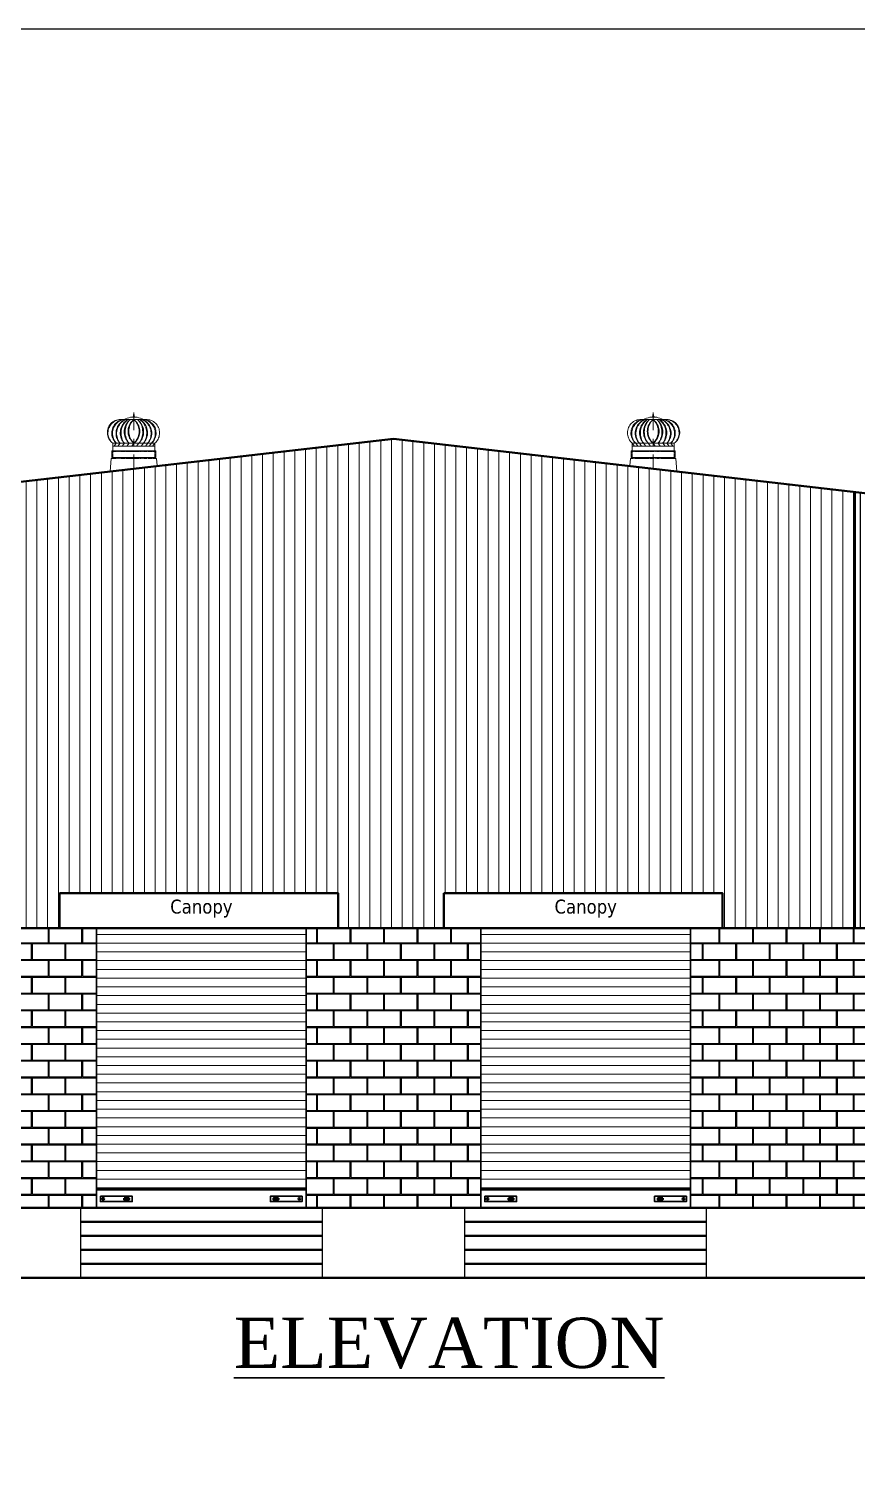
# Model space of a CAD drawing. Header units: metres. Extents: x 98347 to 98865, y -7394 to -7177.
# Drawn here: x 98545.4 to 98557.25, y -7314.23 to -7293.47 of the extents above; entities that cross this region are included whole.
import ezdxf

# ---------------------------------------------------------------- set-up
doc = ezdxf.new("R2010")
doc.units = ezdxf.units.M
doc.header["$LTSCALE"] = 0.5
doc.header["$MEASUREMENT"] = 0
doc.linetypes.add('DASHDOT', pattern=[1, 0.5, -0.25, 0, -0.25])
doc.layers.get('0').update_dxf_attribs({"color": 30, "lineweight": 40})
for name, color, linetype, lineweight in [('DIM', 5, 'Continuous', 25), ('HAT', 8, 'Continuous', 18), ('JSC-K-Text 2', 7, 'Continuous', 20), ('TEXT', 11, 'Continuous', 30), ('WINDOW', 3, 'Continuous', 30)]:
    doc.layers.add(name, color=color, linetype=linetype, lineweight=lineweight)
for name, color, linetype in [('JSC-1A-Thin', 254, 'Continuous'), ('JSC-F-Hatch', 250, 'Continuous'), ('LINE', 7, 'Continuous')]:
    doc.layers.add(name, color=color, linetype=linetype)
doc.styles.add('DIM', font='times.ttf')
doc.styles.add('JSC-Tahoma', font='tahoma.ttf')
pattern_1 = [(0, (72660.93519, 3280.62256), (0.239995887, 0.239995887), [0.4687419667, -0.011249807]), (0, (72660.6952, 3280.63381), (0.239995887, 0.239995887), [0.4687419667, -0.011249807]), (90, (72660.93519, 3280.62256), (-0.239995887, 0.239995887), [-0.251245694, 0.2287460797]), (90, (72660.92394, 3280.62256), (-0.239995887, 0.239995887), [-0.251245694, 0.2287460797])]

# ---------------------------------------------------------------- blocks, each defined once
blk = doc.blocks.new('VGSGGG')
at = {"layer": 'JSC-1A-Thin', "lineweight": 9, "extrusion": (-0.000697341, -0.000131776, 1)}
blk.add_line((93333.973, -4535.175, 0), (93333.983, -4535.274), dxfattribs=at)
at = {"layer": 'JSC-1A-Thin', "linetype": 'DASHDOT', "lineweight": 9, "extrusion": (-0.000697341, -0.000131776, 1), "elevation": -64.488}
blk.add_lwpolyline([(93333.626, -4534.527), (93333.626, -4535.327)], dxfattribs=at)
at = {"layer": 'JSC-1A-Thin', "lineweight": 9, "extrusion": (-0.000697341, -0.000131776, 1), "elevation": -64.488}
for points in [[(93333.327, -4534.965), (93333.312, -4534.954), (93333.299, -4534.94), (93333.286, -4534.926), (93333.276, -4534.911), (93333.266, -4534.894), (93333.259, -4534.878), (93333.254, -4534.859), (93333.25, -4534.84), (93333.248, -4534.821), (93333.248, -4534.802), (93333.25, -4534.783), (93333.254, -4534.765), (93333.259, -4534.747), (93333.267, -4534.73), (93333.276, -4534.714), (93333.287, -4534.698), (93333.3, -4534.683), (93333.313, -4534.671), (93333.328, -4534.659), (93333.343, -4534.65), (93333.361, -4534.641), (93333.378, -4534.634), (93333.397, -4534.629), (93333.415, -4534.626), (93333.434, -4534.625), (93333.453, -4534.626)], [(93333.326, -4534.966), (93333.312, -4534.954), (93333.299, -4534.939), (93333.288, -4534.924), (93333.278, -4534.908), (93333.27, -4534.89), (93333.265, -4534.873), (93333.26, -4534.855), (93333.257, -4534.836), (93333.257, -4534.817), (93333.258, -4534.798), (93333.261, -4534.779), (93333.266, -4534.76), (93333.272, -4534.743), (93333.281, -4534.725), (93333.291, -4534.709), (93333.302, -4534.695), (93333.315, -4534.681), (93333.329, -4534.668), (93333.345, -4534.656), (93333.361, -4534.647), (93333.378, -4534.64), (93333.396, -4534.633), (93333.415, -4534.629), (93333.433, -4534.627), (93333.452, -4534.626)], [(93333.489, -4534.626), (93333.47, -4534.628), (93333.451, -4534.633), (93333.433, -4534.639), (93333.416, -4534.647), (93333.4, -4534.656), (93333.385, -4534.668), (93333.37, -4534.68), (93333.357, -4534.694), (93333.345, -4534.708), (93333.336, -4534.725), (93333.327, -4534.742), (93333.32, -4534.76), (93333.315, -4534.778), (93333.312, -4534.797), (93333.311, -4534.816), (93333.312, -4534.835), (93333.314, -4534.853), (93333.318, -4534.872), (93333.324, -4534.89), (93333.332, -4534.907), (93333.341, -4534.924), (93333.351, -4534.939), (93333.364, -4534.954), (93333.378, -4534.966), (93333.365, -4534.951), (93333.353, -4534.935), (93333.343, -4534.918), (93333.336, -4534.9), (93333.329, -4534.881), (93333.324, -4534.862), (93333.322, -4534.842), (93333.322, -4534.821), (93333.323, -4534.802), (93333.326, -4534.783), (93333.332, -4534.763), (93333.339, -4534.745), (93333.347, -4534.727), (93333.358, -4534.71), (93333.37, -4534.695), (93333.384, -4534.68), (93333.398, -4534.666), (93333.414, -4534.655), (93333.432, -4534.645), (93333.45, -4534.637), (93333.468, -4534.631), (93333.488, -4534.627)], [(93333.431, -4534.966), (93333.418, -4534.952), (93333.406, -4534.936), (93333.395, -4534.918), (93333.387, -4534.9), (93333.38, -4534.882), (93333.375, -4534.862), (93333.372, -4534.842), (93333.372, -4534.823), (93333.372, -4534.802), (93333.375, -4534.782), (93333.38, -4534.763), (93333.387, -4534.744), (93333.395, -4534.726), (93333.405, -4534.709), (93333.418, -4534.693), (93333.431, -4534.678), (93333.445, -4534.664), (93333.461, -4534.652), (93333.478, -4534.642), (93333.496, -4534.633), (93333.515, -4534.627)], [(93333.431, -4534.965), (93333.419, -4534.949), (93333.409, -4534.933), (93333.399, -4534.915), (93333.392, -4534.896), (93333.387, -4534.875), (93333.383, -4534.855), (93333.381, -4534.836), (93333.381, -4534.815), (93333.383, -4534.794), (93333.387, -4534.775), (93333.393, -4534.755), (93333.401, -4534.736), (93333.41, -4534.719), (93333.421, -4534.701), (93333.433, -4534.685), (93333.447, -4534.671), (93333.463, -4534.657), (93333.479, -4534.645), (93333.497, -4534.635), (93333.515, -4534.626)], [(93333.489, -4534.966), (93333.477, -4534.951), (93333.465, -4534.933), (93333.456, -4534.915), (93333.447, -4534.896), (93333.441, -4534.875), (93333.437, -4534.855), (93333.433, -4534.835), (93333.433, -4534.815), (93333.434, -4534.793), (93333.437, -4534.773), (93333.442, -4534.753), (93333.45, -4534.733), (93333.458, -4534.714), (93333.468, -4534.696), (93333.481, -4534.679), (93333.494, -4534.664), (93333.51, -4534.65), (93333.525, -4534.637), (93333.543, -4534.625)], [(93333.492, -4534.966), (93333.48, -4534.949), (93333.47, -4534.93), (93333.461, -4534.911), (93333.455, -4534.89), (93333.45, -4534.87), (93333.446, -4534.848), (93333.445, -4534.827), (93333.445, -4534.806), (93333.447, -4534.785), (93333.451, -4534.765), (93333.457, -4534.744), (93333.465, -4534.724), (93333.475, -4534.705), (93333.485, -4534.687), (93333.498, -4534.67), (93333.512, -4534.654), (93333.527, -4534.639), (93333.543, -4534.625)], [(93333.799, -4534.626), (93333.453, -4534.626)], [(93333.485, -4534.626), (93333.507, -4534.616), (93333.531, -4534.607), (93333.554, -4534.6), (93333.577, -4534.595), (93333.602, -4534.592), (93333.626, -4534.591), (93333.65, -4534.592), (93333.675, -4534.595), (93333.698, -4534.6), (93333.722, -4534.607), (93333.745, -4534.616), (93333.767, -4534.626)], [(93333.558, -4534.967), (93333.544, -4534.952), (93333.532, -4534.936), (93333.521, -4534.919), (93333.511, -4534.901), (93333.503, -4534.882), (93333.497, -4534.863), (93333.493, -4534.843), (93333.489, -4534.823), (93333.489, -4534.802), (93333.489, -4534.782), (93333.493, -4534.762), (93333.498, -4534.742), (93333.504, -4534.723), (93333.512, -4534.704), (93333.523, -4534.687), (93333.533, -4534.67), (93333.547, -4534.654), (93333.561, -4534.639), (93333.577, -4534.626)], [(93333.559, -4534.966), (93333.546, -4534.949), (93333.534, -4534.93), (93333.524, -4534.91), (93333.516, -4534.89), (93333.51, -4534.869), (93333.505, -4534.847), (93333.502, -4534.825), (93333.502, -4534.803), (93333.503, -4534.781), (93333.506, -4534.76), (93333.511, -4534.737), (93333.518, -4534.717), (93333.526, -4534.697), (93333.537, -4534.677), (93333.548, -4534.659), (93333.562, -4534.641), (93333.577, -4534.625)], [(93333.63, -4534.965), (93333.615, -4534.953), (93333.601, -4534.939), (93333.588, -4534.925), (93333.577, -4534.909), (93333.567, -4534.891), (93333.558, -4534.873), (93333.552, -4534.855), (93333.548, -4534.836), (93333.544, -4534.816), (93333.544, -4534.796), (93333.544, -4534.776), (93333.548, -4534.757), (93333.552, -4534.737), (93333.558, -4534.719), (93333.566, -4534.701), (93333.575, -4534.684), (93333.586, -4534.668), (93333.599, -4534.653), (93333.613, -4534.639), (93333.629, -4534.626)], [(93333.63, -4534.966), (93333.615, -4534.951), (93333.602, -4534.935), (93333.589, -4534.917), (93333.579, -4534.899), (93333.57, -4534.88), (93333.564, -4534.859), (93333.558, -4534.838), (93333.556, -4534.817), (93333.555, -4534.796), (93333.556, -4534.775), (93333.558, -4534.754), (93333.564, -4534.733), (93333.57, -4534.713), (93333.579, -4534.693), (93333.589, -4534.675), (93333.602, -4534.657), (93333.615, -4534.641), (93333.63, -4534.626)], [(93333.638, -4534.583), (93333.615, -4534.583), (93333.615, -4534.591), (93333.638, -4534.591), (93333.638, -4534.583)], [(93333.631, -4534.554), (93333.622, -4534.554)], [(93333.622, -4534.554), (93333.622, -4534.583)], [(93333.627, -4534.626), (93333.642, -4534.639), (93333.656, -4534.653), (93333.669, -4534.668), (93333.68, -4534.684), (93333.69, -4534.701), (93333.698, -4534.719), (93333.704, -4534.737), (93333.708, -4534.757), (93333.711, -4534.776), (93333.712, -4534.796), (93333.711, -4534.816), (93333.708, -4534.836), (93333.703, -4534.855), (93333.697, -4534.873), (93333.689, -4534.891), (93333.679, -4534.909), (93333.668, -4534.925), (93333.655, -4534.939), (93333.641, -4534.953), (93333.625, -4534.965)], [(93333.626, -4534.626), (93333.642, -4534.641), (93333.655, -4534.657), (93333.667, -4534.675), (93333.677, -4534.693), (93333.686, -4534.713), (93333.693, -4534.733), (93333.698, -4534.754), (93333.701, -4534.775), (93333.702, -4534.796), (93333.701, -4534.817), (93333.698, -4534.838), (93333.693, -4534.859), (93333.686, -4534.88), (93333.677, -4534.899), (93333.667, -4534.917), (93333.655, -4534.935), (93333.642, -4534.951), (93333.626, -4534.966)], [(93333.631, -4534.554), (93333.631, -4534.583)], [(93333.679, -4534.626), (93333.694, -4534.639), (93333.709, -4534.654), (93333.722, -4534.67), (93333.733, -4534.687), (93333.743, -4534.704), (93333.751, -4534.723), (93333.758, -4534.742), (93333.763, -4534.762), (93333.766, -4534.782), (93333.767, -4534.802), (93333.766, -4534.823), (93333.763, -4534.843), (93333.759, -4534.863), (93333.753, -4534.882), (93333.744, -4534.901), (93333.735, -4534.919), (93333.723, -4534.936), (93333.711, -4534.952), (93333.697, -4534.967)], [(93333.679, -4534.625), (93333.694, -4534.641), (93333.708, -4534.659), (93333.72, -4534.677), (93333.73, -4534.697), (93333.739, -4534.717), (93333.745, -4534.737), (93333.751, -4534.76), (93333.753, -4534.781), (93333.755, -4534.803), (93333.754, -4534.825), (93333.751, -4534.847), (93333.747, -4534.869), (93333.74, -4534.89), (93333.732, -4534.91), (93333.722, -4534.93), (93333.711, -4534.949), (93333.697, -4534.966)], [(93333.713, -4534.625), (93333.73, -4534.637), (93333.746, -4534.65), (93333.761, -4534.664), (93333.775, -4534.679), (93333.787, -4534.696), (93333.797, -4534.714), (93333.806, -4534.733), (93333.813, -4534.753), (93333.818, -4534.773), (93333.822, -4534.793), (93333.823, -4534.815), (93333.822, -4534.835), (93333.82, -4534.855), (93333.815, -4534.875), (93333.809, -4534.896), (93333.8, -4534.915), (93333.79, -4534.933), (93333.779, -4534.951), (93333.766, -4534.966)], [(93333.713, -4534.625), (93333.729, -4534.639), (93333.744, -4534.654), (93333.758, -4534.67), (93333.77, -4534.687), (93333.781, -4534.705), (93333.79, -4534.724), (93333.799, -4534.744), (93333.805, -4534.765), (93333.808, -4534.785), (93333.811, -4534.806), (93333.811, -4534.827), (93333.81, -4534.848), (93333.806, -4534.87), (93333.801, -4534.89), (93333.794, -4534.911), (93333.786, -4534.93), (93333.776, -4534.949), (93333.763, -4534.966)], [(93333.74, -4534.626), (93333.759, -4534.635), (93333.776, -4534.645), (93333.793, -4534.657), (93333.808, -4534.671), (93333.822, -4534.685), (93333.834, -4534.701), (93333.845, -4534.719), (93333.855, -4534.736), (93333.862, -4534.755), (93333.868, -4534.775), (93333.872, -4534.794), (93333.875, -4534.815), (93333.875, -4534.836), (93333.872, -4534.855), (93333.869, -4534.875), (93333.863, -4534.896), (93333.857, -4534.915), (93333.847, -4534.933), (93333.836, -4534.949), (93333.824, -4534.965)], [(93333.74, -4534.627), (93333.759, -4534.633), (93333.778, -4534.642), (93333.794, -4534.652), (93333.811, -4534.664), (93333.825, -4534.678), (93333.838, -4534.693), (93333.851, -4534.709), (93333.861, -4534.726), (93333.869, -4534.744), (93333.876, -4534.763), (93333.88, -4534.782), (93333.884, -4534.802), (93333.884, -4534.823), (93333.884, -4534.842), (93333.88, -4534.862), (93333.876, -4534.882), (93333.869, -4534.9), (93333.86, -4534.918), (93333.85, -4534.936), (93333.838, -4534.952), (93333.824, -4534.966)], [(93333.767, -4534.626), (93333.786, -4534.628), (93333.805, -4534.633), (93333.823, -4534.639), (93333.84, -4534.647), (93333.857, -4534.656), (93333.872, -4534.668), (93333.886, -4534.68), (93333.899, -4534.694), (93333.912, -4534.708), (93333.921, -4534.725), (93333.93, -4534.742), (93333.936, -4534.76), (93333.941, -4534.778), (93333.944, -4534.797), (93333.945, -4534.816), (93333.945, -4534.835), (93333.943, -4534.853), (93333.939, -4534.872), (93333.932, -4534.89), (93333.924, -4534.907), (93333.916, -4534.924), (93333.905, -4534.939), (93333.893, -4534.954), (93333.878, -4534.966)], [(93333.767, -4534.627), (93333.787, -4534.631), (93333.805, -4534.637), (93333.824, -4534.645), (93333.841, -4534.655), (93333.857, -4534.666), (93333.872, -4534.68), (93333.886, -4534.695), (93333.897, -4534.71), (93333.908, -4534.727), (93333.917, -4534.745), (93333.924, -4534.763), (93333.93, -4534.783), (93333.932, -4534.802), (93333.934, -4534.821), (93333.933, -4534.842), (93333.931, -4534.862), (93333.926, -4534.881), (93333.92, -4534.9), (93333.912, -4534.918), (93333.903, -4534.935), (93333.891, -4534.951), (93333.878, -4534.966)], [(93333.799, -4534.626), (93333.818, -4534.627), (93333.836, -4534.629), (93333.856, -4534.633), (93333.873, -4534.64), (93333.891, -4534.647), (93333.907, -4534.656), (93333.923, -4534.668), (93333.937, -4534.681), (93333.95, -4534.695), (93333.961, -4534.709), (93333.971, -4534.725), (93333.98, -4534.743), (93333.987, -4534.76), (93333.991, -4534.779), (93333.994, -4534.798), (93333.995, -4534.817), (93333.995, -4534.836), (93333.991, -4534.855), (93333.987, -4534.873), (93333.981, -4534.89), (93333.973, -4534.908), (93333.964, -4534.924), (93333.953, -4534.939), (93333.94, -4534.954), (93333.926, -4534.966)], [(93333.941, -4535.075), (93333.312, -4535.075)], [(93333.312, -4535.17), (93333.941, -4535.17), (93333.941, -4535.075)], [(93333.312, -4535.17), (93333.312, -4535.075)], [(93333.926, -4534.966), (93333.326, -4534.966)], [(93333.326, -4535.075), (93333.326, -4534.966)], [(93333.926, -4535.009), (93333.326, -4535.009)], [(93333.328, -4535.085), (93333.326, -4535.085)], [(93333.326, -4535.085), (93333.326, -4535.087)], [(93333.326, -4535.088), (93333.326, -4535.089)], [(93333.326, -4535.091), (93333.326, -4535.092)], [(93333.326, -4535.093), (93333.326, -4535.095)], [(93333.326, -4535.095), (93333.326, -4535.098)], [(93333.326, -4535.099), (93333.326, -4535.1)], [(93333.326, -4535.101), (93333.326, -4535.103)], [(93333.326, -4535.103), (93333.326, -4535.106)], [(93333.326, -4535.107), (93333.326, -4535.108)], [(93333.326, -4535.11), (93333.326, -4535.111)], [(93333.326, -4535.112), (93333.326, -4535.114)], [(93333.326, -4535.115), (93333.326, -4535.117)], [(93333.326, -4535.118), (93333.326, -4535.119)], [(93333.326, -4535.12), (93333.326, -4535.122)], [(93333.326, -4535.122), (93333.326, -4535.125)], [(93333.326, -4535.126), (93333.326, -4535.127)], [(93333.326, -4535.128), (93333.326, -4535.13)], [(93333.326, -4535.13), (93333.326, -4535.133)], [(93333.326, -4535.134), (93333.326, -4535.136)], [(93333.326, -4535.137), (93333.326, -4535.138)], [(93333.326, -4535.139), (93333.326, -4535.141)], [(93333.326, -4535.141), (93333.326, -4535.144)], [(93333.326, -4535.145), (93333.326, -4535.146)], [(93333.326, -4535.147), (93333.326, -4535.149)], [(93333.326, -4535.149), (93333.326, -4535.152)], [(93333.326, -4535.153), (93333.326, -4535.155)], [(93333.326, -4535.156), (93333.326, -4535.157)], [(93333.326, -4535.158), (93333.326, -4535.16)], [(93333.33, -4535.085), (93333.328, -4535.085)], [(93333.332, -4535.085), (93333.331, -4535.085)], [(93333.336, -4535.085), (93333.333, -4535.085)], [(93333.338, -4535.085), (93333.337, -4535.085)], [(93333.341, -4535.085), (93333.339, -4535.085)], [(93333.343, -4535.085), (93333.341, -4535.085)], [(93333.376, -4534.966), (93333.345, -4535.009)], [(93333.347, -4535.085), (93333.345, -4535.085)], [(93333.349, -4535.085), (93333.347, -4535.085)], [(93333.351, -4535.085), (93333.35, -4535.085)], [(93333.355, -4535.085), (93333.352, -4535.085)], [(93333.357, -4535.085), (93333.355, -4535.085)], [(93333.36, -4535.085), (93333.358, -4535.085)], [(93333.363, -4535.085), (93333.36, -4535.085)], [(93333.366, -4535.085), (93333.364, -4535.085)], [(93333.368, -4535.085), (93333.366, -4535.085)], [(93333.37, -4535.085), (93333.369, -4535.085)], [(93333.374, -4535.085), (93333.372, -4535.085)], [(93333.376, -4535.085), (93333.374, -4535.085)], [(93333.378, -4535.085), (93333.377, -4535.085)], [(93333.382, -4535.085), (93333.379, -4535.085)], [(93333.385, -4535.085), (93333.383, -4535.085)], [(93333.387, -4535.085), (93333.385, -4535.085)], [(93333.39, -4535.085), (93333.388, -4535.085)], [(93333.393, -4535.085), (93333.391, -4535.085)], [(93333.395, -4535.085), (93333.393, -4535.085)], [(93333.397, -4535.085), (93333.396, -4535.085)], [(93333.401, -4535.085), (93333.398, -4535.085)], [(93333.431, -4534.966), (93333.399, -4535.009)], [(93333.404, -4535.085), (93333.401, -4535.085)], [(93333.406, -4535.085), (93333.404, -4535.085)], [(93333.409, -4535.085), (93333.407, -4535.085)], [(93333.412, -4535.085), (93333.41, -4535.085)], [(93333.414, -4535.085), (93333.412, -4535.085)], [(93333.416, -4535.085), (93333.415, -4535.085)], [(93333.42, -4535.085), (93333.418, -4535.085)], [(93333.422, -4535.085), (93333.42, -4535.085)], [(93333.424, -4535.085), (93333.423, -4535.085)], [(93333.428, -4535.085), (93333.427, -4535.085)], [(93333.431, -4535.085), (93333.429, -4535.085)], [(93333.433, -4535.085), (93333.431, -4535.085)], [(93333.436, -4535.085), (93333.434, -4535.085)], [(93333.439, -4535.085), (93333.437, -4535.085)], [(93333.441, -4535.085), (93333.439, -4535.085)], [(93333.443, -4535.085), (93333.442, -4535.085)], [(93333.447, -4535.085), (93333.445, -4535.085)], [(93333.45, -4535.085), (93333.447, -4535.085)], [(93333.452, -4535.085), (93333.45, -4535.085)], [(93333.455, -4535.085), (93333.453, -4535.085)], [(93333.458, -4535.085), (93333.456, -4535.085)], [(93333.491, -4534.966), (93333.458, -4535.009)], [(93333.46, -4535.085), (93333.458, -4535.085)], [(93333.463, -4535.085), (93333.461, -4535.085)], [(93333.466, -4535.085), (93333.464, -4535.085)], [(93333.468, -4535.085), (93333.466, -4535.085)], [(93333.47, -4535.085), (93333.469, -4535.085)], [(93333.474, -4535.085), (93333.473, -4535.085)], [(93333.477, -4535.085), (93333.475, -4535.085)], [(93333.479, -4535.085), (93333.477, -4535.085)], [(93333.482, -4535.085), (93333.48, -4535.085)], [(93333.485, -4535.085), (93333.483, -4535.085)], [(93333.487, -4535.085), (93333.485, -4535.085)], [(93333.489, -4535.085), (93333.488, -4535.085)], [(93333.493, -4535.085), (93333.491, -4535.085)], [(93333.496, -4535.085), (93333.493, -4535.085)], [(93333.498, -4535.085), (93333.496, -4535.085)], [(93333.501, -4535.085), (93333.5, -4535.085)], [(93333.504, -4535.085), (93333.502, -4535.085)], [(93333.506, -4535.085), (93333.504, -4535.085)], [(93333.509, -4535.085), (93333.507, -4535.085)], [(93333.512, -4535.085), (93333.51, -4535.085)], [(93333.514, -4535.085), (93333.512, -4535.085)], [(93333.518, -4535.085), (93333.515, -4535.085)], [(93333.52, -4535.085), (93333.519, -4535.085)], [(93333.523, -4535.085), (93333.521, -4535.085)], [(93333.525, -4535.085), (93333.523, -4535.085)], [(93333.528, -4535.085), (93333.526, -4535.085)], [(93333.558, -4534.966), (93333.527, -4535.009)], [(93333.531, -4535.085), (93333.529, -4535.085)], [(93333.533, -4535.085), (93333.531, -4535.085)], [(93333.537, -4535.085), (93333.534, -4535.085)], [(93333.539, -4535.085), (93333.537, -4535.085)], [(93333.542, -4535.085), (93333.54, -4535.085)], [(93333.544, -4535.085), (93333.542, -4535.085)], [(93333.548, -4535.085), (93333.546, -4535.085)], [(93333.55, -4535.085), (93333.548, -4535.085)], [(93333.552, -4535.085), (93333.55, -4535.085)], [(93333.556, -4535.085), (93333.553, -4535.085)], [(93333.558, -4535.085), (93333.556, -4535.085)], [(93333.56, -4535.085), (93333.559, -4535.085)], [(93333.564, -4535.085), (93333.561, -4535.085)], [(93333.567, -4535.085), (93333.565, -4535.085)], [(93333.569, -4535.085), (93333.567, -4535.085)], [(93333.571, -4535.085), (93333.569, -4535.085)], [(93333.575, -4535.085), (93333.573, -4535.085)], [(93333.577, -4535.085), (93333.575, -4535.085)], [(93333.579, -4535.085), (93333.578, -4535.085)], [(93333.583, -4535.085), (93333.58, -4535.085)], [(93333.585, -4535.085), (93333.583, -4535.085)], [(93333.588, -4535.085), (93333.586, -4535.085)], [(93333.591, -4535.085), (93333.588, -4535.085)], [(93333.594, -4535.085), (93333.592, -4535.085)], [(93333.596, -4535.085), (93333.594, -4535.085)], [(93333.629, -4534.966), (93333.598, -4535.009)], [(93333.598, -4535.085), (93333.597, -4535.085)], [(93333.602, -4535.085), (93333.599, -4535.085)], [(93333.604, -4535.085), (93333.602, -4535.085)], [(93333.606, -4535.085), (93333.605, -4535.085)], [(93333.61, -4535.085), (93333.607, -4535.085)], [(93333.613, -4535.085), (93333.611, -4535.085)], [(93333.615, -4535.085), (93333.613, -4535.085)], [(93333.617, -4535.085), (93333.616, -4535.085)], [(93333.621, -4535.085), (93333.619, -4535.085)], [(93333.623, -4535.085), (93333.621, -4535.085)], [(93333.625, -4535.085), (93333.624, -4535.085)], [(93333.629, -4535.085), (93333.626, -4535.085)], [(93333.631, -4535.085), (93333.629, -4535.085)], [(93333.633, -4535.085), (93333.632, -4535.085)], [(93333.637, -4535.085), (93333.635, -4535.085)], [(93333.64, -4535.085), (93333.638, -4535.085)], [(93333.642, -4535.085), (93333.64, -4535.085)], [(93333.644, -4535.085), (93333.643, -4535.085)], [(93333.648, -4535.085), (93333.646, -4535.085)], [(93333.65, -4535.085), (93333.648, -4535.085)], [(93333.652, -4535.085), (93333.651, -4535.085)], [(93333.656, -4535.085), (93333.654, -4535.085)], [(93333.659, -4535.085), (93333.656, -4535.085)], [(93333.661, -4535.085), (93333.659, -4535.085)], [(93333.664, -4535.085), (93333.662, -4535.085)], [(93333.667, -4535.085), (93333.665, -4535.085)], [(93333.697, -4534.966), (93333.666, -4535.009)], [(93333.669, -4535.085), (93333.667, -4535.085)], [(93333.671, -4535.085), (93333.67, -4535.085)], [(93333.675, -4535.085), (93333.673, -4535.085)], [(93333.677, -4535.085), (93333.675, -4535.085)], [(93333.68, -4535.085), (93333.678, -4535.085)], [(93333.683, -4535.085), (93333.681, -4535.085)], [(93333.686, -4535.085), (93333.684, -4535.085)], [(93333.688, -4535.085), (93333.686, -4535.085)], [(93333.69, -4535.085), (93333.689, -4535.085)], [(93333.694, -4535.085), (93333.692, -4535.085)], [(93333.696, -4535.085), (93333.694, -4535.085)], [(93333.699, -4535.085), (93333.697, -4535.085)], [(93333.702, -4535.085), (93333.7, -4535.085)], [(93333.705, -4535.085), (93333.702, -4535.085)], [(93333.707, -4535.085), (93333.705, -4535.085)], [(93333.71, -4535.085), (93333.708, -4535.085)], [(93333.713, -4535.085), (93333.711, -4535.085)], [(93333.715, -4535.085), (93333.713, -4535.085)], [(93333.719, -4535.085), (93333.716, -4535.085)], [(93333.721, -4535.085), (93333.719, -4535.085)], [(93333.723, -4535.085), (93333.721, -4535.085)], [(93333.726, -4535.085), (93333.724, -4535.085)], [(93333.729, -4535.085), (93333.727, -4535.085)], [(93333.732, -4535.085), (93333.73, -4535.085)], [(93333.734, -4535.085), (93333.732, -4535.085)], [(93333.766, -4534.966), (93333.734, -4535.009)], [(93333.738, -4535.085), (93333.735, -4535.085)], [(93333.74, -4535.085), (93333.738, -4535.085)], [(93333.742, -4535.085), (93333.74, -4535.085)], [(93333.745, -4535.085), (93333.743, -4535.085)], [(93333.748, -4535.085), (93333.746, -4535.085)], [(93333.751, -4535.085), (93333.749, -4535.085)], [(93333.753, -4535.085), (93333.751, -4535.085)], [(93333.757, -4535.085), (93333.754, -4535.085)], [(93333.759, -4535.085), (93333.757, -4535.085)], [(93333.761, -4535.085), (93333.759, -4535.085)], [(93333.765, -4535.085), (93333.762, -4535.085)], [(93333.767, -4535.085), (93333.765, -4535.085)], [(93333.769, -4535.085), (93333.768, -4535.085)], [(93333.772, -4535.085), (93333.77, -4535.085)], [(93333.776, -4535.085), (93333.774, -4535.085)], [(93333.778, -4535.085), (93333.776, -4535.085)], [(93333.78, -4535.085), (93333.778, -4535.085)], [(93333.784, -4535.085), (93333.781, -4535.085)], [(93333.786, -4535.085), (93333.784, -4535.085)], [(93333.788, -4535.085), (93333.787, -4535.085)], [(93333.792, -4535.085), (93333.789, -4535.085)], [(93333.794, -4535.085), (93333.792, -4535.085)], [(93333.825, -4534.966), (93333.793, -4535.009)], [(93333.797, -4535.085), (93333.795, -4535.085)], [(93333.799, -4535.085), (93333.797, -4535.085)], [(93333.803, -4535.085), (93333.8, -4535.085)], [(93333.805, -4535.085), (93333.803, -4535.085)], [(93333.807, -4535.085), (93333.806, -4535.085)], [(93333.811, -4535.085), (93333.808, -4535.085)], [(93333.813, -4535.085), (93333.811, -4535.085)], [(93333.815, -4535.085), (93333.814, -4535.085)], [(93333.818, -4535.085), (93333.816, -4535.085)], [(93333.822, -4535.085), (93333.82, -4535.085)], [(93333.824, -4535.085), (93333.822, -4535.085)], [(93333.826, -4535.085), (93333.825, -4535.085)], [(93333.83, -4535.085), (93333.827, -4535.085)], [(93333.832, -4535.085), (93333.83, -4535.085)], [(93333.834, -4535.085), (93333.833, -4535.085)], [(93333.838, -4535.085), (93333.835, -4535.085)], [(93333.84, -4535.085), (93333.838, -4535.085)], [(93333.843, -4535.085), (93333.841, -4535.085)], [(93333.845, -4535.085), (93333.844, -4535.085)], [(93333.878, -4534.966), (93333.847, -4535.009)], [(93333.849, -4535.085), (93333.847, -4535.085)], [(93333.851, -4535.085), (93333.849, -4535.085)], [(93333.853, -4535.085), (93333.852, -4535.085)], [(93333.857, -4535.085), (93333.854, -4535.085)], [(93333.859, -4535.085), (93333.857, -4535.085)], [(93333.861, -4535.085), (93333.86, -4535.085)], [(93333.865, -4535.085), (93333.863, -4535.085)], [(93333.868, -4535.085), (93333.866, -4535.085)], [(93333.87, -4535.085), (93333.868, -4535.085)], [(93333.872, -4535.085), (93333.871, -4535.085)], [(93333.876, -4535.085), (93333.873, -4535.085)], [(93333.878, -4535.085), (93333.876, -4535.085)], [(93333.88, -4535.085), (93333.879, -4535.085)], [(93333.884, -4535.085), (93333.882, -4535.085)], [(93333.886, -4535.085), (93333.884, -4535.085)], [(93333.889, -4535.085), (93333.887, -4535.085)], [(93333.891, -4535.085), (93333.89, -4535.085)], [(93333.895, -4535.085), (93333.893, -4535.085)], [(93333.926, -4534.966), (93333.895, -4535.009)], [(93333.897, -4535.085), (93333.895, -4535.085)], [(93333.899, -4535.085), (93333.898, -4535.085)], [(93333.903, -4535.085), (93333.901, -4535.085)], [(93333.905, -4535.085), (93333.903, -4535.085)], [(93333.908, -4535.085), (93333.906, -4535.085)], [(93333.911, -4535.085), (93333.909, -4535.085)], [(93333.914, -4535.085), (93333.912, -4535.085)], [(93333.916, -4535.085), (93333.914, -4535.085)], [(93333.918, -4535.085), (93333.917, -4535.085)], [(93333.922, -4535.085), (93333.92, -4535.085)], [(93333.924, -4535.085), (93333.922, -4535.085)], [(93333.926, -4535.085), (93333.925, -4535.085)], [(93333.926, -4535.075), (93333.926, -4534.966)], [(93333.926, -4535.085), (93333.926, -4535.087)], [(93333.926, -4535.088), (93333.926, -4535.089)], [(93333.926, -4535.091), (93333.926, -4535.092)], [(93333.926, -4535.093), (93333.926, -4535.095)], [(93333.926, -4535.095), (93333.926, -4535.098)], [(93333.926, -4535.099), (93333.926, -4535.1)], [(93333.926, -4535.101), (93333.926, -4535.103)], [(93333.926, -4535.103), (93333.926, -4535.106)], [(93333.926, -4535.107), (93333.926, -4535.108)], [(93333.926, -4535.11), (93333.926, -4535.111)], [(93333.926, -4535.112), (93333.926, -4535.114)], [(93333.926, -4535.115), (93333.926, -4535.117)], [(93333.926, -4535.118), (93333.926, -4535.119)], [(93333.926, -4535.12), (93333.926, -4535.122)], [(93333.926, -4535.122), (93333.926, -4535.125)], [(93333.926, -4535.126), (93333.926, -4535.127)], [(93333.926, -4535.128), (93333.926, -4535.13)], [(93333.926, -4535.13), (93333.926, -4535.133)], [(93333.926, -4535.134), (93333.926, -4535.136)], [(93333.926, -4535.137), (93333.926, -4535.138)], [(93333.926, -4535.139), (93333.926, -4535.141)], [(93333.926, -4535.141), (93333.926, -4535.144)], [(93333.926, -4535.145), (93333.926, -4535.146)], [(93333.926, -4535.147), (93333.926, -4535.149)], [(93333.926, -4535.149), (93333.926, -4535.152)], [(93333.926, -4535.153), (93333.926, -4535.155)], [(93333.926, -4535.156), (93333.926, -4535.157)], [(93333.926, -4535.158), (93333.926, -4535.16)], [(93333.301, -4535.184), (93333.287, -4535.372)], [(93333.301, -4535.184), (93333.326, -4535.184)], [(93333.326, -4535.161), (93333.326, -4535.163)], [(93333.326, -4535.164), (93333.326, -4535.165)], [(93333.326, -4535.166), (93333.326, -4535.168)], [(93333.326, -4535.168), (93333.326, -4535.171)], [(93333.326, -4535.172), (93333.326, -4535.174)], [(93333.326, -4535.174), (93333.326, -4535.176)], [(93333.326, -4535.177), (93333.326, -4535.179)], [(93333.326, -4535.18), (93333.326, -4535.182)], [(93333.326, -4535.183), (93333.326, -4535.184)], [(93333.328, -4535.184), (93333.326, -4535.184)], [(93333.33, -4535.184), (93333.328, -4535.184)], [(93333.332, -4535.184), (93333.331, -4535.184)], [(93333.336, -4535.184), (93333.333, -4535.184)], [(93333.338, -4535.184), (93333.337, -4535.184)], [(93333.341, -4535.184), (93333.339, -4535.184)], [(93333.343, -4535.184), (93333.341, -4535.184)], [(93333.347, -4535.184), (93333.345, -4535.184)], [(93333.349, -4535.184), (93333.347, -4535.184)], [(93333.351, -4535.184), (93333.35, -4535.184)], [(93333.355, -4535.184), (93333.352, -4535.184)], [(93333.357, -4535.184), (93333.355, -4535.184)], [(93333.36, -4535.184), (93333.358, -4535.184)], [(93333.363, -4535.184), (93333.36, -4535.184)], [(93333.366, -4535.184), (93333.364, -4535.184)], [(93333.368, -4535.184), (93333.366, -4535.184)], [(93333.37, -4535.184), (93333.369, -4535.184)], [(93333.374, -4535.184), (93333.372, -4535.184)], [(93333.376, -4535.184), (93333.374, -4535.184)], [(93333.378, -4535.184), (93333.377, -4535.184)], [(93333.382, -4535.184), (93333.379, -4535.184)], [(93333.385, -4535.184), (93333.383, -4535.184)], [(93333.387, -4535.184), (93333.385, -4535.184)], [(93333.39, -4535.184), (93333.388, -4535.184)], [(93333.393, -4535.184), (93333.391, -4535.184)], [(93333.395, -4535.184), (93333.393, -4535.184)], [(93333.397, -4535.184), (93333.396, -4535.184)], [(93333.401, -4535.184), (93333.398, -4535.184)], [(93333.404, -4535.184), (93333.401, -4535.184)], [(93333.406, -4535.184), (93333.404, -4535.184)], [(93333.409, -4535.184), (93333.407, -4535.184)], [(93333.412, -4535.184), (93333.41, -4535.184)], [(93333.414, -4535.184), (93333.412, -4535.184)], [(93333.416, -4535.184), (93333.415, -4535.184)], [(93333.42, -4535.184), (93333.418, -4535.184)], [(93333.422, -4535.184), (93333.42, -4535.184)], [(93333.424, -4535.184), (93333.423, -4535.184)], [(93333.428, -4535.184), (93333.427, -4535.184)], [(93333.431, -4535.184), (93333.429, -4535.184)], [(93333.433, -4535.184), (93333.431, -4535.184)], [(93333.436, -4535.184), (93333.434, -4535.184)], [(93333.439, -4535.184), (93333.437, -4535.184)], [(93333.441, -4535.184), (93333.439, -4535.184)], [(93333.443, -4535.184), (93333.442, -4535.184)], [(93333.447, -4535.184), (93333.445, -4535.184)], [(93333.45, -4535.184), (93333.447, -4535.184)], [(93333.452, -4535.184), (93333.45, -4535.184)], [(93333.455, -4535.184), (93333.453, -4535.184)], [(93333.458, -4535.184), (93333.456, -4535.184)], [(93333.46, -4535.184), (93333.458, -4535.184)], [(93333.463, -4535.184), (93333.461, -4535.184)], [(93333.466, -4535.184), (93333.464, -4535.184)], [(93333.468, -4535.184), (93333.466, -4535.184)], [(93333.47, -4535.184), (93333.469, -4535.184)], [(93333.474, -4535.184), (93333.473, -4535.184)], [(93333.477, -4535.184), (93333.475, -4535.184)], [(93333.479, -4535.184), (93333.477, -4535.184)], [(93333.482, -4535.184), (93333.48, -4535.184)], [(93333.485, -4535.184), (93333.483, -4535.184)], [(93333.487, -4535.184), (93333.485, -4535.184)], [(93333.489, -4535.184), (93333.488, -4535.184)], [(93333.493, -4535.184), (93333.491, -4535.184)], [(93333.496, -4535.184), (93333.493, -4535.184)], [(93333.498, -4535.184), (93333.496, -4535.184)], [(93333.501, -4535.184), (93333.5, -4535.184)], [(93333.504, -4535.184), (93333.502, -4535.184)], [(93333.506, -4535.184), (93333.504, -4535.184)], [(93333.509, -4535.184), (93333.507, -4535.184)], [(93333.512, -4535.184), (93333.51, -4535.184)], [(93333.514, -4535.184), (93333.512, -4535.184)], [(93333.518, -4535.184), (93333.515, -4535.184)], [(93333.52, -4535.184), (93333.519, -4535.184)], [(93333.523, -4535.184), (93333.521, -4535.184)], [(93333.525, -4535.184), (93333.523, -4535.184)], [(93333.528, -4535.184), (93333.526, -4535.184)], [(93333.531, -4535.184), (93333.529, -4535.184)], [(93333.533, -4535.184), (93333.531, -4535.184)], [(93333.537, -4535.184), (93333.534, -4535.184)], [(93333.539, -4535.184), (93333.537, -4535.184)], [(93333.542, -4535.184), (93333.54, -4535.184)], [(93333.544, -4535.184), (93333.542, -4535.184)], [(93333.548, -4535.184), (93333.546, -4535.184)], [(93333.55, -4535.184), (93333.548, -4535.184)], [(93333.552, -4535.184), (93333.55, -4535.184)], [(93333.556, -4535.184), (93333.553, -4535.184)], [(93333.558, -4535.184), (93333.556, -4535.184)], [(93333.56, -4535.184), (93333.559, -4535.184)], [(93333.564, -4535.184), (93333.561, -4535.184)], [(93333.567, -4535.184), (93333.565, -4535.184)], [(93333.569, -4535.184), (93333.567, -4535.184)], [(93333.571, -4535.184), (93333.569, -4535.184)], [(93333.575, -4535.184), (93333.573, -4535.184)], [(93333.577, -4535.184), (93333.575, -4535.184)], [(93333.579, -4535.184), (93333.578, -4535.184)], [(93333.583, -4535.184), (93333.58, -4535.184)], [(93333.585, -4535.184), (93333.583, -4535.184)], [(93333.588, -4535.184), (93333.586, -4535.184)], [(93333.591, -4535.184), (93333.588, -4535.184)], [(93333.594, -4535.184), (93333.592, -4535.184)], [(93333.596, -4535.184), (93333.594, -4535.184)], [(93333.598, -4535.184), (93333.597, -4535.184)], [(93333.602, -4535.184), (93333.599, -4535.184)], [(93333.604, -4535.184), (93333.602, -4535.184)], [(93333.606, -4535.184), (93333.605, -4535.184)], [(93333.61, -4535.184), (93333.607, -4535.184)], [(93333.613, -4535.184), (93333.611, -4535.184)], [(93333.615, -4535.184), (93333.613, -4535.184)], [(93333.617, -4535.184), (93333.616, -4535.184)], [(93333.621, -4535.184), (93333.619, -4535.184)], [(93333.623, -4535.184), (93333.621, -4535.184)], [(93333.625, -4535.184), (93333.624, -4535.184)], [(93333.629, -4535.184), (93333.626, -4535.184)], [(93333.631, -4535.184), (93333.629, -4535.184)], [(93333.633, -4535.184), (93333.632, -4535.184)], [(93333.637, -4535.184), (93333.635, -4535.184)], [(93333.64, -4535.184), (93333.638, -4535.184)], [(93333.642, -4535.184), (93333.64, -4535.184)], [(93333.644, -4535.184), (93333.643, -4535.184)], [(93333.648, -4535.184), (93333.646, -4535.184)], [(93333.65, -4535.184), (93333.648, -4535.184)], [(93333.652, -4535.184), (93333.651, -4535.184)], [(93333.656, -4535.184), (93333.654, -4535.184)], [(93333.659, -4535.184), (93333.656, -4535.184)], [(93333.661, -4535.184), (93333.659, -4535.184)], [(93333.664, -4535.184), (93333.662, -4535.184)], [(93333.667, -4535.184), (93333.665, -4535.184)], [(93333.669, -4535.184), (93333.667, -4535.184)], [(93333.671, -4535.184), (93333.67, -4535.184)], [(93333.675, -4535.184), (93333.673, -4535.184)], [(93333.677, -4535.184), (93333.675, -4535.184)], [(93333.68, -4535.184), (93333.678, -4535.184)], [(93333.683, -4535.184), (93333.681, -4535.184)], [(93333.686, -4535.184), (93333.684, -4535.184)], [(93333.688, -4535.184), (93333.686, -4535.184)], [(93333.69, -4535.184), (93333.689, -4535.184)], [(93333.694, -4535.184), (93333.692, -4535.184)], [(93333.696, -4535.184), (93333.694, -4535.184)], [(93333.699, -4535.184), (93333.697, -4535.184)], [(93333.702, -4535.184), (93333.7, -4535.184)], [(93333.705, -4535.184), (93333.702, -4535.184)], [(93333.707, -4535.184), (93333.705, -4535.184)], [(93333.71, -4535.184), (93333.708, -4535.184)], [(93333.713, -4535.184), (93333.711, -4535.184)], [(93333.715, -4535.184), (93333.713, -4535.184)], [(93333.719, -4535.184), (93333.716, -4535.184)], [(93333.721, -4535.184), (93333.719, -4535.184)], [(93333.723, -4535.184), (93333.721, -4535.184)], [(93333.726, -4535.184), (93333.724, -4535.184)], [(93333.729, -4535.184), (93333.727, -4535.184)], [(93333.732, -4535.184), (93333.73, -4535.184)], [(93333.734, -4535.184), (93333.732, -4535.184)], [(93333.738, -4535.184), (93333.735, -4535.184)], [(93333.74, -4535.184), (93333.738, -4535.184)], [(93333.742, -4535.184), (93333.74, -4535.184)], [(93333.745, -4535.184), (93333.743, -4535.184)], [(93333.748, -4535.184), (93333.746, -4535.184)], [(93333.751, -4535.184), (93333.749, -4535.184)], [(93333.753, -4535.184), (93333.751, -4535.184)], [(93333.757, -4535.184), (93333.754, -4535.184)], [(93333.759, -4535.184), (93333.757, -4535.184)], [(93333.761, -4535.184), (93333.759, -4535.184)], [(93333.765, -4535.184), (93333.762, -4535.184)], [(93333.767, -4535.184), (93333.765, -4535.184)], [(93333.769, -4535.184), (93333.768, -4535.184)], [(93333.772, -4535.184), (93333.77, -4535.184)], [(93333.776, -4535.184), (93333.774, -4535.184)], [(93333.778, -4535.184), (93333.776, -4535.184)], [(93333.78, -4535.184), (93333.778, -4535.184)], [(93333.784, -4535.184), (93333.781, -4535.184)], [(93333.786, -4535.184), (93333.784, -4535.184)], [(93333.788, -4535.184), (93333.787, -4535.184)], [(93333.792, -4535.184), (93333.789, -4535.184)], [(93333.794, -4535.184), (93333.792, -4535.184)], [(93333.797, -4535.184), (93333.795, -4535.184)], [(93333.799, -4535.184), (93333.797, -4535.184)], [(93333.803, -4535.184), (93333.8, -4535.184)], [(93333.805, -4535.184), (93333.803, -4535.184)], [(93333.807, -4535.184), (93333.806, -4535.184)], [(93333.811, -4535.184), (93333.808, -4535.184)], [(93333.813, -4535.184), (93333.811, -4535.184)], [(93333.815, -4535.184), (93333.814, -4535.184)], [(93333.818, -4535.184), (93333.816, -4535.184)], [(93333.822, -4535.184), (93333.82, -4535.184)], [(93333.824, -4535.184), (93333.822, -4535.184)], [(93333.826, -4535.184), (93333.825, -4535.184)], [(93333.83, -4535.184), (93333.827, -4535.184)], [(93333.832, -4535.184), (93333.83, -4535.184)], [(93333.834, -4535.184), (93333.833, -4535.184)], [(93333.838, -4535.184), (93333.835, -4535.184)], [(93333.84, -4535.184), (93333.838, -4535.184)], [(93333.843, -4535.184), (93333.841, -4535.184)], [(93333.845, -4535.184), (93333.844, -4535.184)], [(93333.849, -4535.184), (93333.847, -4535.184)], [(93333.851, -4535.184), (93333.849, -4535.184)], [(93333.853, -4535.184), (93333.852, -4535.184)], [(93333.857, -4535.184), (93333.854, -4535.184)], [(93333.859, -4535.184), (93333.857, -4535.184)], [(93333.861, -4535.184), (93333.86, -4535.184)], [(93333.865, -4535.184), (93333.863, -4535.184)], [(93333.868, -4535.184), (93333.866, -4535.184)], [(93333.87, -4535.184), (93333.868, -4535.184)], [(93333.872, -4535.184), (93333.871, -4535.184)], [(93333.876, -4535.184), (93333.873, -4535.184)], [(93333.878, -4535.184), (93333.876, -4535.184)], [(93333.88, -4535.184), (93333.879, -4535.184)], [(93333.884, -4535.184), (93333.882, -4535.184)], [(93333.886, -4535.184), (93333.884, -4535.184)], [(93333.889, -4535.184), (93333.887, -4535.184)], [(93333.891, -4535.184), (93333.89, -4535.184)], [(93333.895, -4535.184), (93333.893, -4535.184)], [(93333.897, -4535.184), (93333.895, -4535.184)], [(93333.899, -4535.184), (93333.898, -4535.184)], [(93333.903, -4535.184), (93333.901, -4535.184)], [(93333.905, -4535.184), (93333.903, -4535.184)], [(93333.908, -4535.184), (93333.906, -4535.184)], [(93333.911, -4535.184), (93333.909, -4535.184)], [(93333.914, -4535.184), (93333.912, -4535.184)], [(93333.916, -4535.184), (93333.914, -4535.184)], [(93333.918, -4535.184), (93333.917, -4535.184)], [(93333.922, -4535.184), (93333.92, -4535.184)], [(93333.924, -4535.184), (93333.922, -4535.184)], [(93333.926, -4535.184), (93333.925, -4535.184)], [(93333.926, -4535.161), (93333.926, -4535.163)], [(93333.926, -4535.164), (93333.926, -4535.165)], [(93333.926, -4535.166), (93333.926, -4535.168)], [(93333.926, -4535.168), (93333.926, -4535.171)], [(93333.926, -4535.172), (93333.926, -4535.174)], [(93333.926, -4535.174), (93333.926, -4535.176)], [(93333.926, -4535.177), (93333.926, -4535.179)], [(93333.926, -4535.18), (93333.926, -4535.182)], [(93333.926, -4535.183), (93333.926, -4535.184)], [(93333.951, -4535.184), (93333.926, -4535.184)]]:
    blk.add_lwpolyline(points, dxfattribs=at)

msp = doc.modelspace()

# ---------------------------------------------------------------- hatches: boundary and pattern name
at = {"layer": 'HAT', "lineweight": 0}
h = msp.add_hatch(dxfattribs=at)
h.set_pattern_fill('ANSI31', color=256, scale=1.23, angle=45, style=0)
h.set_pattern_definition([(90, (72660.93519, 3280.62256), (-0.15375, 0), [])])
h.paths.add_polyline_path([(98549.83, -7305.838), (98549.83, -7306.338), (98551.339, -7306.338), (98551.339, -7305.838), (98555.33, -7305.838), (98555.33, -7306.338), (98557.222, -7306.338), (98557.222, -7300.1), (98550.619, -7299.338), (98544.015, -7300.1), (98544.015, -7306.338), (98545.839, -7306.338), (98545.839, -7305.838)])
at = {"layer": 'HAT'}
h = msp.add_hatch(dxfattribs=at)
h.set_pattern_fill('ANSI31', color=256, angle=135, style=0)
h.set_pattern_definition([(180, (72668.67283, 3242.69834), (0, -0.125), [])])
h.paths.add_polyline_path([(98549.369, -7310.077), (98549.369, -7306.338), (98546.369, -7306.338), (98546.369, -7310.077)])
h = msp.add_hatch(dxfattribs=at)
h.set_pattern_fill('ANSI31', color=256, angle=135, style=0)
h.set_pattern_definition([(180, (72674.17254, 3242.69834), (0, -0.125), [])])
h.paths.add_polyline_path([(98554.869, -7310.077), (98554.869, -7306.338), (98551.869, -7306.338), (98551.869, -7310.077)])
at = {"layer": 'JSC-F-Hatch', "ltscale": 0.01}
h = msp.add_hatch(dxfattribs=at)
h.set_pattern_fill('AR-B816C', color=256, scale=0.029999)
h.set_pattern_definition(pattern_1)
h.paths.add_polyline_path([(98546.369, -7310.338), (98546.369, -7306.338), (98545.839, -7306.338), (98533.119, -7306.338), (98533.119, -7310.338)])
h.paths.add_polyline_path([(98541.503, -7309.338), (98541.503, -7308.005), (98541.203, -7308.005), (98541.203, -7307.885), (98543.803, -7307.885), (98543.803, -7308.005), (98543.503, -7308.005), (98543.503, -7309.338)], flags=16)
h.paths.add_polyline_path([(98541.592, -7309.255), (98541.592, -7308.088), (98542.171, -7308.088), (98542.171, -7309.255)], flags=0)
h.paths.add_polyline_path([(98542.233, -7309.255), (98542.233, -7308.088), (98542.827, -7308.088), (98542.827, -7309.255)], flags=0)
h.paths.add_polyline_path([(98542.889, -7309.255), (98542.889, -7308.088), (98543.42, -7308.088), (98543.42, -7309.255)], flags=0)
h.paths.add_polyline_path([(98537.757, -7309.338), (98535.757, -7309.338), (98535.757, -7308.005), (98535.457, -7308.005), (98535.457, -7307.885), (98538.057, -7307.885), (98538.057, -7308.005), (98537.757, -7308.005)], flags=16)
h.paths.add_polyline_path([(98537.673, -7309.255), (98537.142, -7309.255), (98537.142, -7308.088), (98537.673, -7308.088)], flags=0)
h.paths.add_polyline_path([(98537.08, -7309.255), (98536.486, -7309.255), (98536.486, -7308.088), (98537.08, -7308.088)], flags=0)
h.paths.add_polyline_path([(98536.424, -7309.255), (98535.845, -7309.255), (98535.845, -7308.088), (98536.424, -7308.088)], flags=0)
h = msp.add_hatch(dxfattribs=at)
h.set_pattern_fill('AR-B816C', color=256, scale=0.029999)
h.set_pattern_definition(pattern_1)
h.paths.add_polyline_path([(98551.869, -7310.338), (98551.869, -7306.338), (98551.339, -7306.338), (98549.369, -7306.338), (98549.369, -7310.338)])
h = msp.add_hatch(dxfattribs=at)
h.set_pattern_fill('AR-B816C', color=256, scale=0.029999)
h.set_pattern_definition(pattern_1)
h.paths.add_polyline_path([(98568.119, -7310.338), (98568.119, -7306.338), (98554.869, -7306.338), (98554.869, -7310.338)])
h.paths.add_polyline_path([(98563.751, -7309.338), (98563.751, -7308.005), (98563.451, -7308.005), (98563.451, -7307.885), (98566.051, -7307.885), (98566.051, -7308.005), (98565.751, -7308.005), (98565.751, -7309.338)], flags=16)
h.paths.add_polyline_path([(98563.839, -7309.255), (98563.839, -7308.088), (98564.418, -7308.088), (98564.418, -7309.255)], flags=0)
h.paths.add_polyline_path([(98560.112, -7309.338), (98558.112, -7309.338), (98558.112, -7308.005), (98557.812, -7308.005), (98557.812, -7307.885), (98560.412, -7307.885), (98560.412, -7308.005), (98560.112, -7308.005)], flags=16)
h.paths.add_polyline_path([(98560.029, -7309.255), (98559.498, -7309.255), (98559.498, -7308.088), (98560.029, -7308.088)], flags=0)
h.paths.add_polyline_path([(98564.48, -7309.255), (98564.48, -7308.088), (98565.074, -7308.088), (98565.074, -7309.255)], flags=0)
h.paths.add_polyline_path([(98559.436, -7309.255), (98558.842, -7309.255), (98558.842, -7308.088), (98559.436, -7308.088)], flags=0)
h.paths.add_polyline_path([(98565.136, -7309.255), (98565.136, -7308.088), (98565.667, -7308.088), (98565.667, -7309.255)], flags=0)
h.paths.add_polyline_path([(98558.78, -7309.255), (98558.201, -7309.255), (98558.201, -7308.088), (98558.78, -7308.088)], flags=0)
at = {"layer": 'LINE'}
h = msp.add_hatch(dxfattribs=at)
h.set_pattern_fill('ANSI31', color=256, angle=45, style=0)
h.set_pattern_definition([(90, (124440.30215, 3280.62256), (0.125, 0), [])])
h.paths.add_polyline_path([(98557.222, -7300.1), (98558.222, -7300.215), (98558.222, -7306.338), (98557.222, -7306.338)])
h.paths.add_polyline_path([(98557.369, -7305.295), (98557.369, -7301.464), (98557.973, -7301.464), (98557.973, -7305.295)], flags=24)

# ---------------------------------------------------------------- linework, layer by layer
for p, q in [((98557.222, -7300.1), (98557.222, -7306.338)), ((98533.119, -7306.338), (98568.119, -7306.338)), ((98546.369, -7310.077), (98549.369, -7310.077)), ((98551.869, -7310.077), (98554.869, -7310.077)), ((98533.119, -7310.338), (98568.119, -7310.338)), ((98549.599, -7310.538), (98546.139, -7310.538)), ((98555.099, -7310.538), (98551.639, -7310.538)), ((98549.599, -7310.738), (98546.139, -7310.738)), ((98555.099, -7310.738), (98551.639, -7310.738)), ((98549.599, -7310.938), (98546.139, -7310.938)), ((98555.099, -7310.938), (98551.639, -7310.938)), ((98549.599, -7311.138), (98546.139, -7311.138)), ((98555.099, -7311.138), (98551.639, -7311.138)), ((98570.119, -7311.338), (98531.119, -7311.338))]:
    msp.add_line(p, q)
msp.add_lwpolyline([(98532.127, -7301.47), (98550.619, -7299.338), (98569.11, -7301.47)])
for points in [[(98545.839, -7305.838), (98549.83, -7305.838), (98549.83, -7306.338), (98545.839, -7306.338)], [(98551.339, -7305.838), (98555.33, -7305.838), (98555.33, -7306.338), (98551.339, -7306.338)]]:
    msp.add_lwpolyline(points, close=True)
at = {"ltscale": 0.2}
for points in [[(98546.765, -7310.2), (98546.836, -7310.2), (98546.836, -7310.219), (98546.765, -7310.219)], [(98548.973, -7310.2), (98548.902, -7310.2), (98548.902, -7310.219), (98548.973, -7310.219)], [(98552.265, -7310.2), (98552.336, -7310.2), (98552.336, -7310.219), (98552.265, -7310.219)], [(98554.472, -7310.2), (98554.401, -7310.2), (98554.401, -7310.219), (98554.472, -7310.219)]]:
    msp.add_lwpolyline(points, close=True, dxfattribs=at)
for centre in [(98546.466, -7310.209), (98549.272, -7310.209), (98551.966, -7310.209), (98554.771, -7310.209)]:
    msp.add_circle(centre, 0.0134, dxfattribs=at)
at = {"layer": 'DIM'}
for p, q in [((98546.139, -7310.338), (98546.139, -7311.338)), ((98549.599, -7310.338), (98549.599, -7311.338)), ((98551.639, -7311.338), (98551.639, -7310.338)), ((98555.099, -7311.338), (98555.099, -7310.338))]:
    msp.add_line(p, q, dxfattribs=at)
msp.add_lwpolyline([(98526.763, -7378.344), (98526.763, -7293.473), (98646.794, -7293.473), (98646.794, -7378.344)], close=True, dxfattribs=at)
at = {"layer": 'WINDOW'}
for points in [[(98546.369, -7306.338), (98549.369, -7306.338), (98549.369, -7310.338), (98546.369, -7310.338)], [(98551.869, -7306.338), (98554.869, -7306.338), (98554.869, -7310.338), (98551.869, -7310.338)], [(98546.426, -7310.172), (98546.881, -7310.172), (98546.881, -7310.249), (98546.426, -7310.249)], [(98549.311, -7310.172), (98548.857, -7310.172), (98548.857, -7310.249), (98549.311, -7310.249)], [(98551.926, -7310.172), (98552.381, -7310.172), (98552.381, -7310.249), (98551.926, -7310.249)], [(98554.811, -7310.172), (98554.357, -7310.172), (98554.357, -7310.249), (98554.811, -7310.249)]]:
    msp.add_lwpolyline(points, close=True, dxfattribs=at)

# ---------------------------------------------------------------- block references
msp.add_blockref('VGSGGG', (5213.254, -2764.442, 0))
at = {"xscale": -1}
msp.add_blockref('VGSGGG', (191887.986, -2764.442, 0), dxfattribs=at)

# ---------------------------------------------------------------- texts
at = {"layer": 'JSC-K-Text 2', "style": 'JSC-Tahoma'}
for p in [(98547.424, -7306.128), (98552.924, -7306.128)]:
    msp.add_text('Canopy', height=0.2, dxfattribs=at).set_placement(p)
at = {"layer": 'TEXT', "style": 'DIM'}
msp.add_text('%%UELEVATION', height=0.72, dxfattribs=at).set_placement((98548.335, -7312.628))

doc.saveas('drawing.dxf')
